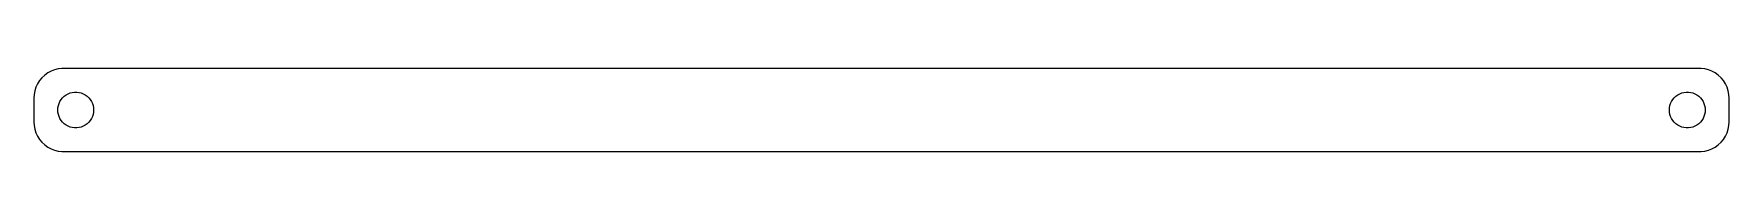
# Model space of a CAD drawing. Header units: metres. Extents: x -142 to 142, y -7 to 7.
import ezdxf

# ---------------------------------------------------------------- set-up
doc = ezdxf.new("R2010")
doc.units = ezdxf.units.M

msp = doc.modelspace()

# ---------------------------------------------------------------- linework, layer by layer
for p, q in [((-140.187, 5.85255), (-140.645, 5.42273)), ((-139.679, 6.22163), (-140.187, 5.85255)), ((-139.129, 6.52412), (-139.679, 6.22163)), ((-138.545, 6.75528), (-139.129, 6.52412)), ((-137.937, 6.91142), (-138.545, 6.75528)), ((-137.314, 6.99013), (-137.937, 6.91142)), ((137.314, 6.99013), (-137.314, 6.99013)), ((137.937, 6.91142), (137.314, 6.99013)), ((138.545, 6.75528), (137.937, 6.91142)), ((139.129, 6.52412), (138.545, 6.75528)), ((139.679, 6.22163), (139.129, 6.52412)), ((140.187, 5.85255), (139.679, 6.22163)), ((140.645, 5.42273), (140.187, 5.85255)), ((-141.843, 3.24344), (-141.961, 2.62666)), ((-141.649, 3.84062), (-141.843, 3.24344)), ((-141.382, 4.40877), (-141.649, 3.84062)), ((-141.045, 4.93892), (-141.382, 4.40877)), ((-140.645, 5.42273), (-141.045, 4.93892)), ((-136.277, 2.71448), (-135.927, 2.85316)), ((-135.927, 2.85316), (-135.562, 2.94685)), ((-135.562, 2.94685), (-135.188, 2.99408)), ((-135.188, 2.99408), (-134.812, 2.99408)), ((-134.812, 2.99408), (-134.438, 2.94685)), ((-134.438, 2.94685), (-134.073, 2.85316)), ((-134.073, 2.85316), (-133.723, 2.71448)), ((133.723, 2.71448), (134.073, 2.85316)), ((134.073, 2.85316), (134.438, 2.94685)), ((134.438, 2.94685), (134.812, 2.99408)), ((134.812, 2.99408), (135.188, 2.99408)), ((135.188, 2.99408), (135.562, 2.94685)), ((135.562, 2.94685), (135.927, 2.85316)), ((135.927, 2.85316), (136.277, 2.71448)), ((141.045, 4.93892), (140.645, 5.42273)), ((141.382, 4.40877), (141.045, 4.93892)), ((141.649, 3.84062), (141.382, 4.40877)), ((141.843, 3.24344), (141.649, 3.84062)), ((141.961, 2.62666), (141.843, 3.24344)), ((-141.961, 2.62666), (-142, 2)), ((-142, 2), (-142, -2)), ((-138, 0), (-137.976, 0.375992)), ((-137.976, -0.375992), (-138, 0)), ((-137.976, 0.375992), (-137.906, 0.746063)), ((-137.906, 0.746063), (-137.789, 1.10437)), ((-137.789, 1.10437), (-137.629, 1.44525)), ((-137.629, 1.44525), (-137.427, 1.76335)), ((-137.427, 1.76335), (-137.187, 2.05363)), ((-137.187, 2.05363), (-136.912, 2.31154)), ((-136.912, 2.31154), (-136.607, 2.53297)), ((-136.607, 2.53297), (-136.277, 2.71448)), ((-133.723, 2.71448), (-133.393, 2.53297)), ((-133.393, 2.53297), (-133.088, 2.31154)), ((-133.088, 2.31154), (-132.813, 2.05363)), ((-132.813, 2.05363), (-132.573, 1.76335)), ((-132.573, 1.76335), (-132.371, 1.44525)), ((-132.371, 1.44525), (-132.211, 1.10437)), ((-132.211, 1.10437), (-132.094, 0.746063)), ((-132.094, 0.746063), (-132.024, 0.375992)), ((-132.024, 0.375992), (-132, 0)), ((-132, 0), (-132.024, -0.375992)), ((132, 0), (132.024, 0.375992)), ((132.024, -0.375992), (132, 0)), ((132.024, 0.375992), (132.094, 0.746063)), ((132.094, 0.746063), (132.211, 1.10437)), ((132.211, 1.10437), (132.371, 1.44525)), ((132.371, 1.44525), (132.573, 1.76335)), ((132.573, 1.76335), (132.813, 2.05363)), ((132.813, 2.05363), (133.088, 2.31154)), ((133.088, 2.31154), (133.393, 2.53297)), ((133.393, 2.53297), (133.723, 2.71448)), ((136.277, 2.71448), (136.607, 2.53297)), ((136.607, 2.53297), (136.912, 2.31154)), ((136.912, 2.31154), (137.187, 2.05363)), ((137.187, 2.05363), (137.427, 1.76335)), ((137.427, 1.76335), (137.629, 1.44525)), ((137.629, 1.44525), (137.789, 1.10437)), ((137.789, 1.10437), (137.906, 0.746063)), ((137.906, 0.746063), (137.976, 0.375992)), ((137.976, 0.375992), (138, 0)), ((138, 0), (137.976, -0.375992)), ((142, 2), (141.961, 2.62666)), ((142, -2), (142, 2)), ((-142, -2), (-141.961, -2.62666)), ((-141.961, -2.62666), (-141.843, -3.24344)), ((-137.906, -0.746063), (-137.976, -0.375992)), ((-137.789, -1.10437), (-137.906, -0.746063)), ((-137.629, -1.44525), (-137.789, -1.10437)), ((-137.427, -1.76335), (-137.629, -1.44525)), ((-137.187, -2.05363), (-137.427, -1.76335)), ((-136.912, -2.31154), (-137.187, -2.05363)), ((-136.607, -2.53297), (-136.912, -2.31154)), ((-136.277, -2.71448), (-136.607, -2.53297)), ((-135.927, -2.85316), (-136.277, -2.71448)), ((-133.723, -2.71448), (-134.073, -2.85316)), ((-133.393, -2.53297), (-133.723, -2.71448)), ((-133.088, -2.31154), (-133.393, -2.53297)), ((-132.813, -2.05363), (-133.088, -2.31154)), ((-132.573, -1.76335), (-132.813, -2.05363)), ((-132.371, -1.44525), (-132.573, -1.76335)), ((-132.211, -1.10437), (-132.371, -1.44525)), ((-132.094, -0.746063), (-132.211, -1.10437)), ((-132.024, -0.375992), (-132.094, -0.746063)), ((132.094, -0.746063), (132.024, -0.375992)), ((132.211, -1.10437), (132.094, -0.746063)), ((132.371, -1.44525), (132.211, -1.10437)), ((132.573, -1.76335), (132.371, -1.44525)), ((132.813, -2.05363), (132.573, -1.76335)), ((133.088, -2.31154), (132.813, -2.05363)), ((133.393, -2.53297), (133.088, -2.31154)), ((133.723, -2.71448), (133.393, -2.53297)), ((134.073, -2.85316), (133.723, -2.71448)), ((136.277, -2.71448), (135.927, -2.85316)), ((136.607, -2.53297), (136.277, -2.71448)), ((136.912, -2.31154), (136.607, -2.53297)), ((137.187, -2.05363), (136.912, -2.31154)), ((137.427, -1.76335), (137.187, -2.05363)), ((137.629, -1.44525), (137.427, -1.76335)), ((137.789, -1.10437), (137.629, -1.44525)), ((137.906, -0.746063), (137.789, -1.10437)), ((137.976, -0.375992), (137.906, -0.746063)), ((141.843, -3.24344), (141.961, -2.62666)), ((141.961, -2.62666), (142, -2)), ((-141.843, -3.24344), (-141.649, -3.84062)), ((-141.649, -3.84062), (-141.382, -4.40877)), ((-141.382, -4.40877), (-141.045, -4.93892)), ((-141.045, -4.93892), (-140.645, -5.42273)), ((-140.645, -5.42273), (-140.187, -5.85255)), ((-135.562, -2.94685), (-135.927, -2.85316)), ((-135.188, -2.99408), (-135.562, -2.94685)), ((-134.812, -2.99408), (-135.188, -2.99408)), ((-134.438, -2.94685), (-134.812, -2.99408)), ((-134.073, -2.85316), (-134.438, -2.94685)), ((134.438, -2.94685), (134.073, -2.85316)), ((134.812, -2.99408), (134.438, -2.94685)), ((135.188, -2.99408), (134.812, -2.99408)), ((135.562, -2.94685), (135.188, -2.99408)), ((135.927, -2.85316), (135.562, -2.94685)), ((140.187, -5.85255), (140.645, -5.42273)), ((140.645, -5.42273), (141.045, -4.93892)), ((141.045, -4.93892), (141.382, -4.40877)), ((141.382, -4.40877), (141.649, -3.84062)), ((141.649, -3.84062), (141.843, -3.24344)), ((-140.187, -5.85255), (-139.679, -6.22163)), ((-139.679, -6.22163), (-139.129, -6.52412)), ((-139.129, -6.52412), (-138.545, -6.75528)), ((-138.545, -6.75528), (-137.937, -6.91142)), ((-137.937, -6.91142), (-137.314, -6.99013)), ((-137.314, -6.99013), (137.314, -6.99013)), ((137.314, -6.99013), (137.937, -6.91142)), ((137.937, -6.91142), (138.545, -6.75528)), ((138.545, -6.75528), (139.129, -6.52412)), ((139.129, -6.52412), (139.679, -6.22163)), ((139.679, -6.22163), (140.187, -5.85255))]:
    msp.add_line(p, q)

doc.saveas('drawing.dxf')
